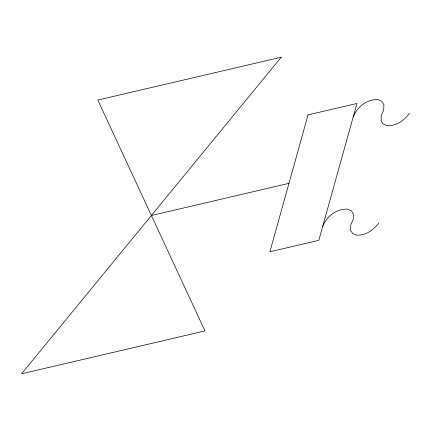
<?xml version="1.0" encoding="UTF-8"?>
<svg xmlns="http://www.w3.org/2000/svg" width="431" height="431" viewBox="0 0 431 431"><rect width="100%" height="100%" fill="white"/><g stroke="black" fill="none" stroke-linecap="round" stroke-linejoin="round"><path stroke-width="0.65" d="M353.14 117.157C356.873 107.098 367.185 98.877 378.219 99.674L381.931 101.377L383.886 104.668L383.709 110.007L381.295 115.249L381.106 120.917L383.073 123.88L386.785 125.588C396.019 126.45 404.208 120.448 409.45 113.337M322.63 226.658C326.369 216.599 336.681 208.372 347.715 209.17L351.427 210.878L353.382 214.169L353.204 219.508L350.791 224.745L350.602 230.418L352.569 233.376L356.281 235.084C365.515 235.946 373.704 229.944 378.946 222.838M151.4 215.5L288.969 183.342M308.036 114.905L269.903 251.779L318.821 240.342L356.954 103.467L308.036 114.905M281.244 57.188L21.55 373.812L204.984 330.933L97.815 100.067L281.244 57.188"/></g></svg>
